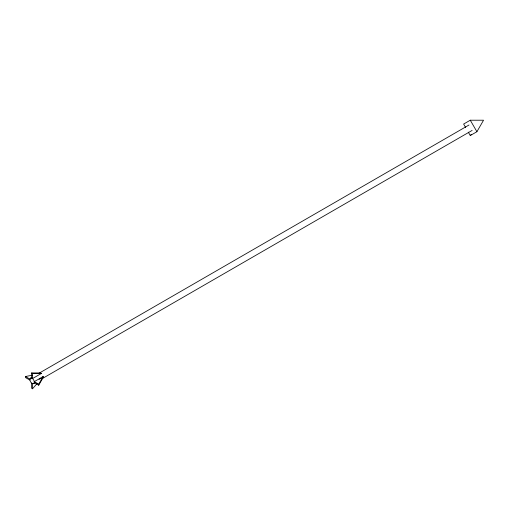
<?xml version="1.0" encoding="UTF-8"?>
<svg xmlns="http://www.w3.org/2000/svg" width="509" height="509" viewBox="0 0 509 509"><rect width="100%" height="100%" fill="white"/><g stroke="black" fill="none" stroke-linecap="round" stroke-linejoin="round"><path stroke-width="0.76" d="M38.729 385.205L38.729 384.187L43.157 376.52L43.157 377.544L38.729 385.205L34.3 382.653L34.3 381.629L43.157 376.52M468.318 132.168L470.271 135.547L476.914 131.716L483.55 120.213L470.271 120.213L463.635 124.05L465.582 127.428M32.531 388.787L32.531 383.671L31.647 383.162L31.647 388.272L32.531 388.787L36.96 383.671M470.271 135.547L471.296 134.37M30.527 378.155L31.902 377.36M38.786 373.383L469.005 124.998M32.531 378.562L41.382 373.453L40.497 372.944L31.647 372.944L31.647 378.053L32.531 378.562L32.531 373.453L31.647 372.944M39.066 379.39L41.114 378.212M33.651 383.576L35.719 382.38M41.916 378.804L472.136 130.419M25.45 376.52L29.878 379.078L29.878 380.096L25.45 377.544L25.45 376.52L32.086 375.241M32.531 373.453L41.382 373.453M34.3 381.629L38.729 384.187M470.271 120.213L476.914 131.716M29.878 379.587A3.13 1.807 60 0 0 33.193 383.716A3.13 1.807 60 0 0 33.193 379.288A3.13 1.807 60 0 0 29.878 379.587"/></g></svg>
